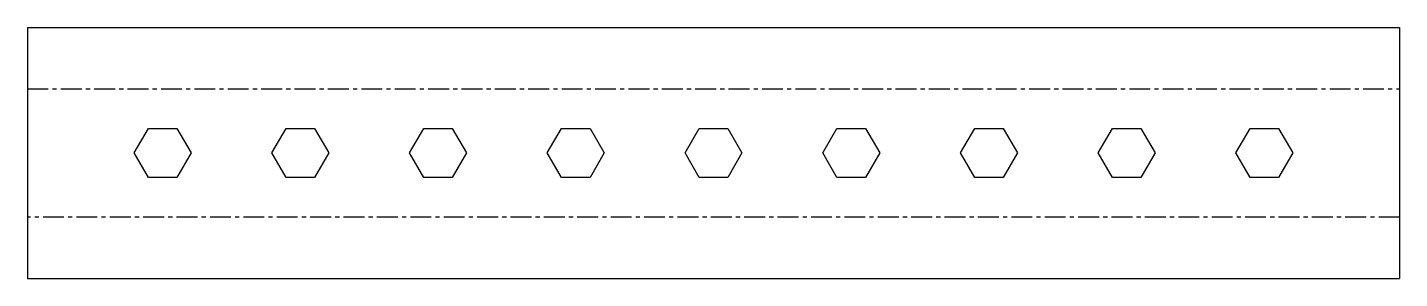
# Model space of a CAD drawing. Header units: millimetres. Extents: x -835 to 0, y -118 to 35.
import ezdxf

# ---------------------------------------------------------------- set-up
doc = ezdxf.new("R2010")
doc.units = ezdxf.units.MM
doc.linetypes.add('CENTERX2', pattern=[20.32, 12.7, -2.54, 2.54, -2.54])

msp = doc.modelspace()

# ---------------------------------------------------------------- linework, layer by layer
at = {"color": 7, "linetype": 'Continuous', "lineweight": 25}
for p, q in [((-835, 35), (-835, -118)), ((-835, 35), (0, 35)), ((0, 35), (0, -118)), ((-770.06, -41.5), (-761.4, -26.5)), ((-761.4, -26.5), (-744.08, -26.5)), ((-744.08, -26.5), (-735.42, -41.5)), ((-686.25, -41.5), (-677.59, -26.5)), ((-677.59, -26.5), (-660.27, -26.5)), ((-660.27, -26.5), (-651.61, -41.5)), ((-602.44, -41.5), (-593.78, -26.5)), ((-593.78, -26.5), (-576.46, -26.5)), ((-576.46, -26.5), (-567.8, -41.5)), ((-518.63, -41.5), (-509.97, -26.5)), ((-509.97, -26.5), (-492.65, -26.5)), ((-492.65, -26.5), (-483.99, -41.5)), ((-434.82, -41.5), (-426.16, -26.5)), ((-426.16, -26.5), (-408.84, -26.5)), ((-408.84, -26.5), (-400.18, -41.5)), ((-351.01, -41.5), (-342.35, -26.5)), ((-342.35, -26.5), (-325.03, -26.5)), ((-325.03, -26.5), (-316.37, -41.5)), ((-267.2, -41.5), (-258.54, -26.5)), ((-258.54, -26.5), (-241.22, -26.5)), ((-241.22, -26.5), (-232.56, -41.5)), ((-183.39, -41.5), (-174.73, -26.5)), ((-174.73, -26.5), (-157.41, -26.5)), ((-157.41, -26.5), (-148.75, -41.5)), ((-99.58, -41.5), (-90.92, -26.5)), ((-90.92, -26.5), (-73.6, -26.5)), ((-73.6, -26.5), (-64.94, -41.5)), ((-761.4, -56.5), (-770.06, -41.5)), ((-735.42, -41.5), (-744.08, -56.5)), ((-677.59, -56.5), (-686.25, -41.5)), ((-651.61, -41.5), (-660.27, -56.5)), ((-593.78, -56.5), (-602.44, -41.5)), ((-567.8, -41.5), (-576.46, -56.5)), ((-509.97, -56.5), (-518.63, -41.5)), ((-483.99, -41.5), (-492.65, -56.5)), ((-426.16, -56.5), (-434.82, -41.5)), ((-400.18, -41.5), (-408.84, -56.5)), ((-342.35, -56.5), (-351.01, -41.5)), ((-316.37, -41.5), (-325.03, -56.5)), ((-258.54, -56.5), (-267.2, -41.5)), ((-232.56, -41.5), (-241.22, -56.5)), ((-174.73, -56.5), (-183.39, -41.5)), ((-148.75, -41.5), (-157.41, -56.5)), ((-90.92, -56.5), (-99.58, -41.5)), ((-64.94, -41.5), (-73.6, -56.5)), ((-744.08, -56.5), (-761.4, -56.5)), ((-660.27, -56.5), (-677.59, -56.5)), ((-576.46, -56.5), (-593.78, -56.5)), ((-492.65, -56.5), (-509.97, -56.5)), ((-408.84, -56.5), (-426.16, -56.5)), ((-325.03, -56.5), (-342.35, -56.5)), ((-241.22, -56.5), (-258.54, -56.5)), ((-157.41, -56.5), (-174.73, -56.5)), ((-73.6, -56.5), (-90.92, -56.5)), ((-835, -118), (0, -118))]:
    msp.add_line(p, q, dxfattribs=at)
at = {"color": 7, "linetype": 'CENTERX2'}
for p, q in [((-835, -2.5), (0, -2.5)), ((0, -80.5), (-835, -80.5))]:
    msp.add_line(p, q, dxfattribs=at)

doc.saveas('drawing.dxf')
